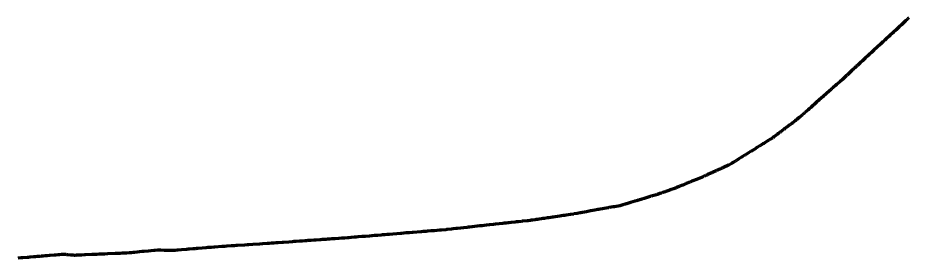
# Model space of a CAD drawing. Header units: metres. Extents: x 599858 to 604892, y 1147555 to 1148052.
# Drawn here: x 604135.6 to 604513.6, y 1147748.5 to 1147850.6 of the extents above; entities that cross this region are included whole.
import ezdxf

# ---------------------------------------------------------------- set-up
doc = ezdxf.new("R2010")
doc.units = ezdxf.units.M
doc.header["$MEASUREMENT"] = 0
doc.linetypes.add('DGN Style 5', pattern=[112.216283, 48.092693, -64.12359])
doc.layers.add('TF_T_---_Kabl-_2', color=5, linetype='DGN Style 5', lineweight=70)

msp = doc.modelspace()

# ---------------------------------------------------------------- linework, layer by layer
at = {"layer": 'TF_T_---_Kabl-_2'}
msp.add_polyline3d([(604513.83, 1147850.61, 38.71), (604513.32, 1147850.13, 38.7), (604513.12, 1147849.94, 38.71), (604512.5, 1147849.36, 38.71), (604511.73, 1147848.63, 38.73), (604510.72, 1147847.67, 38.73), (604509.82, 1147846.83, 38.71), (604509.46, 1147846.48, 38.71), (604508.76, 1147845.83, 38.71), (604508.450099, 1147845.528973, 38.716692), (604507.37, 1147844.53, 38.73), (604507.04, 1147844.22, 38.75), (604506.01, 1147843.28, 38.78), (604505.38, 1147842.69, 38.77), (604505.37, 1147842.68, 38.77), (604504.29, 1147841.68, 38.73), (604503.99, 1147841.4, 38.74), (604503.67, 1147841.1, 38.76), (604503.3, 1147840.77, 38.74), (604503.22, 1147840.69, 38.74), (604502.87, 1147840.36, 38.76), (604501.79, 1147839.37, 38.67), (604499.06, 1147836.84, 38.77), (604498.25, 1147836.09, 38.78), (604498.05, 1147835.91, 38.79), (604498.04, 1147835.9, 38.79), (604498.02, 1147835.88, 38.79), (604497.01, 1147834.95, 38.78), (604496.63, 1147834.6, 38.73), (604495.36, 1147833.42, 38.78), (604494.14, 1147832.29, 38.78), (604493.21, 1147831.43, 38.8), (604492.06, 1147830.36, 38.86), (604491.83, 1147830.15, 38.85), (604491.67, 1147830, 38.86), (604491.61, 1147829.94, 38.85), (604491.56, 1147829.9, 38.85), (604490.79, 1147829.19, 38.82), (604490.59, 1147829.01, 38.81), (604490.53, 1147828.95, 38.8), (604489.69, 1147828.17, 38.83), (604488.78, 1147827.33, 38.85), (604487.65, 1147826.29, 38.8), (604487.4, 1147826.05, 38.8), (604485.93, 1147824.69, 38.81), (604485.65891, 1147824.443748, 38.813685), (604484.54, 1147823.45, 38.83), (604483.21, 1147822.26, 38.84), (604483.01, 1147822.09, 38.84), (604482.79, 1147821.89, 38.84), (604481.73, 1147820.95, 38.85), (604481.25, 1147820.52, 38.84), (604480.86, 1147820.17, 38.92), (604480.06, 1147819.47, 38.91), (604477.63, 1147817.31, 38.84), (604477.46, 1147817.16, 38.85), (604475.84, 1147815.72, 38.88), (604475.59, 1147815.49, 38.88), (604474.72, 1147814.72, 38.89), (604473.91, 1147814.01, 38.8), (604473.69, 1147813.81, 38.82), (604473.26, 1147813.43, 38.77), (604472.26, 1147812.54, 38.8), (604471.63, 1147811.98, 38.85), (604471.59, 1147811.94, 38.85), (604471.54, 1147811.9, 38.84), (604471.075544, 1147811.490302, 38.831684), (604469.72, 1147810.32, 38.81), (604469.51, 1147810.13, 38.82), (604469.16, 1147809.84, 38.78), (604468.75, 1147809.48, 38.78), (604468.52, 1147809.28, 38.77), (604467.29, 1147808.22, 38.75), (604467.02, 1147807.99, 38.76), (604466.93, 1147807.9, 38.76), (604466.36, 1147807.41, 38.77), (604465.956808, 1147807.069257, 38.773398), (604465.61, 1147806.81, 38.78), (604464.35, 1147805.86, 38.73), (604464.29, 1147805.82, 38.74), (604464.14, 1147805.7, 38.72), (604463.65, 1147805.33, 38.71), (604463.49, 1147805.21, 38.71), (604462.45, 1147804.43, 38.81), (604462.02, 1147804.1, 38.73), (604462.01, 1147804.1, 38.73), (604461.98, 1147804.08, 38.73), (604461.25, 1147803.52, 38.75), (604460.81, 1147803.19, 38.78), (604460.52, 1147802.98, 38.83), (604459.26, 1147802.02, 38.72), (604459.11, 1147801.91, 38.72), (604459.04, 1147801.86, 38.72), (604458.84, 1147801.71, 38.7), (604458.39, 1147801.38, 38.7), (604458.18, 1147801.21, 38.69), (604457.52, 1147800.72, 38.73), (604456.57, 1147800, 38.74), (604456.085625, 1147799.64378, 38.749385), (604455.9, 1147799.52, 38.75), (604454.96, 1147798.93, 38.81), (604454.84, 1147798.86, 38.8), (604454.43, 1147798.6, 38.78), (604454.13, 1147798.41, 38.78), (604452.89, 1147797.64, 38.77), (604452.25, 1147797.24, 38.81), (604451.88, 1147797.01, 38.84), (604450.9, 1147796.39, 38.71), (604450.58, 1147796.19, 38.72), (604450.55, 1147796.17, 38.72), (604449.59, 1147795.57, 38.79), (604448.95, 1147795.17, 38.8), (604448.85, 1147795.11, 38.82), (604448.22, 1147794.71, 38.82), (604447.04, 1147793.98, 38.9), (604446.87, 1147793.87, 38.91), (604446.757316, 1147793.79806, 38.902509), (604445.78, 1147793.19, 38.87), (604445.45, 1147792.99, 38.85), (604444.49, 1147792.39, 38.85), (604444.29, 1147792.26, 38.83), (604443.27, 1147791.63, 38.81), (604442.73, 1147791.3, 38.89), (604441.64, 1147790.62, 38.89), (604440.66, 1147790.01, 38.83), (604440.39, 1147789.85, 38.83), (604439.97, 1147789.58, 38.82), (604439.14, 1147789.07, 38.76), (604438.96, 1147788.96, 38.76), (604438.39, 1147788.6, 38.76), (604437.42, 1147788, 38.79), (604437.338683, 1147787.945905, 38.787223), (604435.23, 1147787, 38.79), (604434.77, 1147786.79, 38.8), (604434.62, 1147786.72, 38.78), (604434.14, 1147786.51, 38.77), (604433.7, 1147786.31, 38.78), (604432.57, 1147785.8, 38.83), (604432.2, 1147785.63, 38.86), (604432.08, 1147785.58, 38.85), (604430.82, 1147785.01, 38.82), (604430.4, 1147784.82, 38.83), (604430.17, 1147784.71, 38.87), (604429.82, 1147784.55, 38.82), (604428.54, 1147783.97, 38.87), (604428.32, 1147783.88, 38.82), (604428.11, 1147783.78, 38.84), (604427.67, 1147783.58, 38.93), (604427.65, 1147783.57, 38.93), (604427.6, 1147783.55, 38.94), (604427.26, 1147783.4, 38.94), (604427.01666, 1147783.290388, 38.897605), (604426.9, 1147783.24, 38.88), (604426.67, 1147783.14, 38.96), (604425.8, 1147782.79, 38.95), (604424.37, 1147782.2, 38.88), (604423.73, 1147781.94, 38.89), (604423.37, 1147781.79, 38.91), (604422.63, 1147781.49, 39.01), (604421.73, 1147781.12, 38.93), (604421.01, 1147780.82, 38.94), (604420.44, 1147780.59, 38.88), (604419.72, 1147780.29, 38.88), (604419.35, 1147780.14, 38.89), (604418.49, 1147779.78, 38.94), (604417.92, 1147779.55, 38.94), (604417.33, 1147779.31, 38.92), (604416.66, 1147779.03, 38.9), (604416.44, 1147778.94, 38.92), (604415.358179, 1147778.497602, 38.926392), (604415, 1147778.37, 38.93), (604414.97, 1147778.36, 38.93), (604414.76, 1147778.28, 38.95), (604413.91, 1147777.97, 39.05), (604412.6, 1147777.49, 38.94), (604412.36, 1147777.4, 38.94), (604410.74, 1147776.81, 39.02), (604410.41, 1147776.69, 39.04), (604409.81, 1147776.47, 39.04), (604409.44, 1147776.34, 39.01), (604408.95, 1147776.16, 38.94), (604408.72, 1147776.08, 38.95), (604408.189119, 1147775.879006, 38.945258), (604407.14, 1147775.56, 38.95), (604406.9, 1147775.49, 38.95), (604406.76, 1147775.45, 38.96), (604404.55, 1147774.78, 38.98), (604404.45, 1147774.75, 38.99), (604404.38, 1147774.73, 39.02), (604404.09, 1147774.65, 39.01), (604401.55, 1147773.88, 39.08), (604400.45, 1147773.55, 39.05), (604399.67, 1147773.31, 39.04), (604399.31, 1147773.2, 39.04), (604399.08, 1147773.14, 39.03), (604398.29, 1147772.9, 39.05), (604397.89, 1147772.78, 39.06), (604397.736547, 1147772.729812, 39.06456), (604395.76, 1147772.11, 39.07), (604394.5, 1147771.72, 39.08), (604394.03, 1147771.57, 39.04), (604393.89, 1147771.53, 39.04), (604393.49, 1147771.41, 39.01), (604392.41, 1147771.07, 38.99), (604392.05, 1147770.96, 38.99), (604391.667081, 1147770.838305, 38.987226), (604391.23, 1147770.76, 39), (604388.88, 1147770.34, 39.07), (604388.33, 1147770.24, 39.04), (604386.71, 1147769.95, 39.05), (604386.63, 1147769.93, 39.05), (604386.52, 1147769.91, 39.05), (604386.23, 1147769.86, 39.05), (604384.53, 1147769.55, 39.07), (604383.84, 1147769.43, 39.05), (604382.79, 1147769.24, 39.14), (604382.29, 1147769.15, 39.16), (604381.91, 1147769.08, 39.18), (604380.5, 1147768.83, 39.15), (604378.83, 1147768.53, 39.14), (604378.78, 1147768.52, 39.14), (604377.05, 1147768.21, 39.15), (604376.25, 1147768.06, 39.16), (604375.31, 1147767.89, 39.16), (604375.25, 1147767.88, 39.16), (604374.59, 1147767.76, 39.18), (604374.41, 1147767.73, 39.2), (604373.1, 1147767.49, 39.18), (604371.71, 1147767.24, 39.18), (604371.59, 1147767.22, 39.19), (604370.298445, 1147766.990133, 39.181314), (604368.43, 1147766.72, 39.18), (604367.86, 1147766.64, 39.19), (604367.56, 1147766.59, 39.19), (604367.18, 1147766.54, 39.19), (604366.32, 1147766.41, 39.21), (604365.9, 1147766.35, 39.24), (604365.74, 1147766.33, 39.21), (604363.66, 1147766.03, 39.2), (604362.82, 1147765.9, 39.2), (604362.66, 1147765.88, 39.24), (604361.95, 1147765.78, 39.2), (604360.99, 1147765.64, 39.2), (604360.82, 1147765.61, 39.21), (604360.54, 1147765.57, 39.26), (604359.22, 1147765.38, 39.21), (604358.53, 1147765.28, 39.22), (604357.91, 1147765.19, 39.19), (604356.93, 1147765.05, 39.24), (604356.31, 1147764.96, 39.18), (604356.11, 1147764.93, 39.18), (604355.49, 1147764.84, 39.28), (604355.41, 1147764.83, 39.27), (604355.21, 1147764.8, 39.24), (604354.17, 1147764.65, 39.18), (604353.5, 1147764.55, 39.2), (604353.076267, 1147764.489072, 39.191879), (604352.24, 1147764.4, 39.18), (604351.97, 1147764.37, 39.18), (604351.93, 1147764.37, 39.19), (604351.88, 1147764.36, 39.19), (604349.76, 1147764.14, 39.29), (604349.42, 1147764.11, 39.29), (604349.29, 1147764.1, 39.28), (604348.03, 1147763.96, 39.37), (604347.26, 1147763.88, 39.38), (604346.74, 1147763.83, 39.4), (604345.016754, 1147763.647051, 39.414918), (604344.02, 1147763.54, 39.42), (604343.77, 1147763.51, 39.41), (604342.89, 1147763.41, 39.39), (604342.36, 1147763.35, 39.4), (604342.02, 1147763.32, 39.41), (604341.52, 1147763.26, 39.44), (604338.46, 1147762.92, 39.46), (604337.56, 1147762.82, 39.45), (604336.04, 1147762.65, 39.51), (604335.77, 1147762.62, 39.49), (604334.54, 1147762.48, 39.5), (604333.63, 1147762.38, 39.47), (604332.72, 1147762.28, 39.46), (604331.69, 1147762.16, 39.5), (604327.3, 1147761.67, 39.55), (604327.08, 1147761.65, 39.51), (604326.75, 1147761.61, 39.49), (604326.53, 1147761.58, 39.49), (604326.46, 1147761.58, 39.5), (604326.21, 1147761.55, 39.51), (604322.19, 1147761.1, 39.52), (604321.59, 1147761.03, 39.53), (604320.38, 1147760.9, 39.51), (604319.77, 1147760.83, 39.5), (604317.88, 1147760.62, 39.53), (604317.634636, 1147760.587226, 39.536804), (604317.46, 1147760.58, 39.54), (604315.45, 1147760.41, 39.49), (604315.11, 1147760.38, 39.49), (604314.63, 1147760.34, 39.5), (604312.31, 1147760.15, 39.51), (604310.93, 1147760.04, 39.62), (604309.68, 1147759.93, 39.51), (604309.59, 1147759.92, 39.51), (604308.93, 1147759.87, 39.56), (604307.82, 1147759.78, 39.53), (604307.74, 1147759.77, 39.53), (604307.69, 1147759.77, 39.53), (604307.03, 1147759.71, 39.56), (604306.85, 1147759.7, 39.57), (604306.75, 1147759.69, 39.56), (604303.48, 1147759.42, 39.58), (604302.99, 1147759.38, 39.59), (604301.71, 1147759.27, 39.55), (604300.88, 1147759.21, 39.54), (604300.44, 1147759.17, 39.58), (604299.47, 1147759.09, 39.65), (604298.47, 1147759.01, 39.61), (604298.12, 1147758.98, 39.6), (604296.51, 1147758.84, 39.62), (604294.79, 1147758.7, 39.65), (604293.37, 1147758.58, 39.64), (604293.23, 1147758.57, 39.64), (604292.43, 1147758.51, 39.64), (604291.45, 1147758.43, 39.6), (604291.3, 1147758.41, 39.59), (604291.16, 1147758.4, 39.6), (604290.17, 1147758.32, 39.63), (604289.93, 1147758.3, 39.65), (604288.4, 1147758.17, 39.71), (604287.71, 1147758.12, 39.64), (604287.04, 1147758.06, 39.68), (604286.05, 1147757.98, 39.72), (604285.96, 1147757.97, 39.73), (604284.95, 1147757.89, 39.71), (604283.21, 1147757.74, 39.69), (604282.56, 1147757.69, 39.69), (604282.01, 1147757.65, 39.68), (604281.62, 1147757.61, 39.71), (604280.05, 1147757.48, 39.74), (604279.2, 1147757.41, 39.68), (604278.38, 1147757.34, 39.69), (604277.08, 1147757.24, 39.7), (604276.19, 1147757.16, 39.73), (604275.88, 1147757.14, 39.75), (604275.63, 1147757.12, 39.68), (604274.32962, 1147757.0065, 39.699746), (604273.95, 1147756.98, 39.71), (604273.46, 1147756.95, 39.69), (604273.41, 1147756.95, 39.69), (604273.07, 1147756.92, 39.69), (604271.87, 1147756.84, 39.74), (604271.77, 1147756.83, 39.74), (604270.39, 1147756.73, 39.8), (604269.2, 1147756.65, 39.78), (604268.98, 1147756.63, 39.81), (604268.06, 1147756.57, 39.76), (604267.1, 1147756.5, 39.75), (604266.52, 1147756.46, 39.75), (604265.96, 1147756.42, 39.75), (604265.2, 1147756.37, 39.76), (604264.78, 1147756.34, 39.84), (604264.24, 1147756.3, 39.83), (604263.82, 1147756.27, 39.79), (604262.28, 1147756.16, 39.82), (604261.29, 1147756.09, 39.9), (604259.95, 1147756, 39.9), (604259.41, 1147755.96, 39.88), (604258.68, 1147755.91, 39.91), (604258.28, 1147755.88, 39.85), (604257.49, 1147755.83, 39.84), (604256.27, 1147755.74, 39.89), (604255.93, 1147755.72, 39.79), (604255.72, 1147755.7, 39.79), (604255.14, 1147755.66, 39.78), (604253.77, 1147755.56, 39.85), (604252.72, 1147755.49, 39.85), (604252.15, 1147755.45, 39.87), (604250.63, 1147755.34, 39.87), (604248.37, 1147755.18, 39.83), (604247.8, 1147755.14, 39.85), (604246.07, 1147755.02, 39.86), (604245.33, 1147754.97, 39.85), (604244.25, 1147754.9, 39.88), (604243.25, 1147754.82, 39.88), (604242.32, 1147754.76, 39.9), (604241.764148, 1147754.722193, 39.881903), (604241.71, 1147754.72, 39.88), (604241.47, 1147754.7, 39.87), (604239.5, 1147754.57, 39.89), (604238.25, 1147754.48, 39.86), (604238.24, 1147754.48, 39.86), (604238.19, 1147754.48, 39.86), (604235.38, 1147754.29, 39.91), (604233.72, 1147754.18, 39.88), (604233.3, 1147754.15, 39.87), (604233.03, 1147754.13, 39.93), (604231.81, 1147754.05, 39.92), (604228.84, 1147753.85, 39.9), (604228.28, 1147753.81, 39.87), (604227.52, 1147753.76, 39.88), (604227.39, 1147753.75, 39.9), (604227.19, 1147753.73, 39.88), (604226.11, 1147753.66, 39.9), (604224.35, 1147753.54, 39.9), (604223.49, 1147753.48, 39.86), (604222.22, 1147753.4, 39.87), (604219.21, 1147753.19, 39.92), (604218.86494, 1147753.166297, 39.903506), (604217.63, 1147753.07, 39.85), (604217.25, 1147753.03, 39.85), (604216.72, 1147752.99, 39.83), (604216.3, 1147752.95, 39.83), (604215.56, 1147752.89, 39.82), (604212.14, 1147752.6, 39.73), (604212.03, 1147752.59, 39.73), (604211.47, 1147752.54, 39.82), (604211, 1147752.5, 39.83), (604209.83, 1147752.4, 39.8), (604208.46, 1147752.29, 39.8), (604207.93, 1147752.24, 39.8), (604207.5, 1147752.2, 39.8), (604207.06, 1147752.17, 39.8), (604205.14, 1147752, 39.77), (604203.72, 1147751.88, 39.81), (604203.26, 1147751.84, 39.82), (604202.38, 1147751.77, 39.81), (604201.232245, 1147751.672241, 39.808344), (604197.76, 1147751.78, 39.78), (604196.37, 1147751.83, 39.79), (604195.95, 1147751.84, 39.78), (604194.8657, 1147751.884102, 39.726545), (604193.7, 1147751.76, 39.66), (604193.41, 1147751.73, 39.72), (604193.31, 1147751.72, 39.73), (604192.03, 1147751.6, 39.75), (604190.95, 1147751.49, 39.72), (604189.18, 1147751.31, 39.7), (604188.65, 1147751.26, 39.74), (604188.42, 1147751.24, 39.74), (604185.18, 1147750.91, 39.73), (604184.52, 1147750.85, 39.71), (604183.93, 1147750.79, 39.71), (604183.62, 1147750.76, 39.69), (604182.94945, 1147750.694284, 39.678993), (604182.86, 1147750.69, 39.68), (604181.69, 1147750.63, 39.79), (604181.1, 1147750.61, 39.76), (604179.96, 1147750.56, 39.78), (604179.05, 1147750.51, 39.73), (604178.77, 1147750.5, 39.73), (604177.38, 1147750.44, 39.77), (604176.96, 1147750.42, 39.75), (604173.67, 1147750.27, 39.81), (604172.42, 1147750.22, 39.81), (604172.41, 1147750.21, 39.81), (604172.37, 1147750.21, 39.81), (604172.03, 1147750.2, 39.82), (604170.07, 1147750.11, 39.81), (604169.2, 1147750.07, 39.84), (604169.18, 1147750.07, 39.83), (604169.14, 1147750.07, 39.83), (604167.1, 1147749.98, 39.84), (604167.09, 1147749.97, 39.85), (604167.08, 1147749.97, 39.85), (604164.32, 1147749.85, 39.7), (604164.11, 1147749.84, 39.72), (604163.96, 1147749.83, 39.69), (604162.66, 1147749.78, 39.78), (604162.29, 1147749.76, 39.8), (604161.77, 1147749.74, 39.81), (604161.75, 1147749.73, 39.81), (604161.3, 1147749.71, 39.81), (604160.6, 1147749.68, 39.79), (604160.57, 1147749.68, 39.8), (604160.12, 1147749.66, 39.78), (604159.880154, 1147749.645504, 39.76893), (604159.82, 1147749.66, 39.77), (604159.73, 1147749.66, 39.77), (604159.11, 1147749.72, 39.73), (604158.85, 1147749.74, 39.72), (604158.06, 1147749.81, 39.64), (604156.84, 1147749.91, 39.69), (604156.37, 1147749.95, 39.69), (604156.14, 1147749.97, 39.62), (604155.16, 1147750.05, 39.65), (604154.863618, 1147750.084168, 39.64774), (604154.82, 1147750.08, 39.65), (604154.11, 1147750.02, 39.62), (604153.34, 1147749.95, 39.66), (604152.69, 1147749.89, 39.65), (604151.75, 1147749.81, 39.67), (604151.02, 1147749.75, 39.66), (604149.38, 1147749.6, 39.66), (604148.99, 1147749.57, 39.67), (604148.12, 1147749.5, 39.68), (604147.24, 1147749.42, 39.63), (604146.29, 1147749.34, 39.62), (604145.48, 1147749.27, 39.65), (604145.28, 1147749.25, 39.66), (604143.87, 1147749.13, 39.7), (604143.17, 1147749.07, 39.69), (604143, 1147749.05, 39.71), (604142.84, 1147749.04, 39.71), (604142.25, 1147748.99, 39.75), (604140.674021, 1147748.854194, 39.785418), (604140.3, 1147748.82, 39.79), (604139.85, 1147748.79, 39.79), (604139.55, 1147748.76, 39.78), (604137.77, 1147748.62, 39.77), (604136.89, 1147748.55, 39.78), (604135.593087, 1147748.454003, 39.775317)], dxfattribs=at)

doc.saveas('drawing.dxf')
